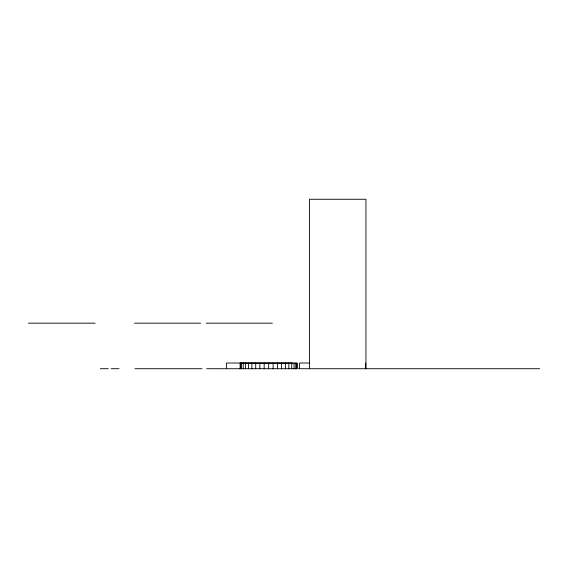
<?xml version="1.0" encoding="UTF-8"?>
<svg xmlns="http://www.w3.org/2000/svg" width="568" height="568" viewBox="0 0 568 568"><rect width="100%" height="100%" fill="white"/><g stroke="black" fill="none" stroke-linecap="round" stroke-linejoin="round"><path stroke-width="0.85" d="M28.4 323.164L95.126 323.164M134.488 323.164L200.603 323.164M206.227 323.164L272.349 323.164M292.655 363.023L226.533 363.023L226.533 368.717M309.546 363.023L299.563 363.023L299.563 368.717M100.38 368.717L108.289 368.717M111.129 368.717L119.031 368.717M134.964 368.717L201.981 368.717M206.709 368.717L297.178 368.738L297.178 363.087L240.122 363.087L240.122 368.738M298.555 368.717L539.6 368.717M365.948 368.717L365.948 199.261L309.468 199.261L309.468 368.717M365.685 363.023L365.685 368.717M296.823 363.087L296.823 368.738M295.779 363.087L295.779 368.738M294.068 363.087L294.068 368.738M291.725 363.087L291.725 368.738M288.821 363.087L288.821 368.738M285.42 363.087L285.42 368.738M281.6 363.087L281.6 368.738M277.461 363.087L277.461 368.738M273.109 363.087L273.109 368.738M268.65 363.087L268.65 368.738M264.184 363.087L264.184 368.738M259.832 363.087L259.832 368.738M255.699 363.087L255.699 368.738M251.88 363.087L251.88 368.738M248.479 363.087L248.479 368.738M245.568 363.087L245.568 368.738M243.232 363.087L243.232 368.738M241.514 363.087L241.514 368.738M240.47 363.087L240.47 368.738"/></g></svg>
